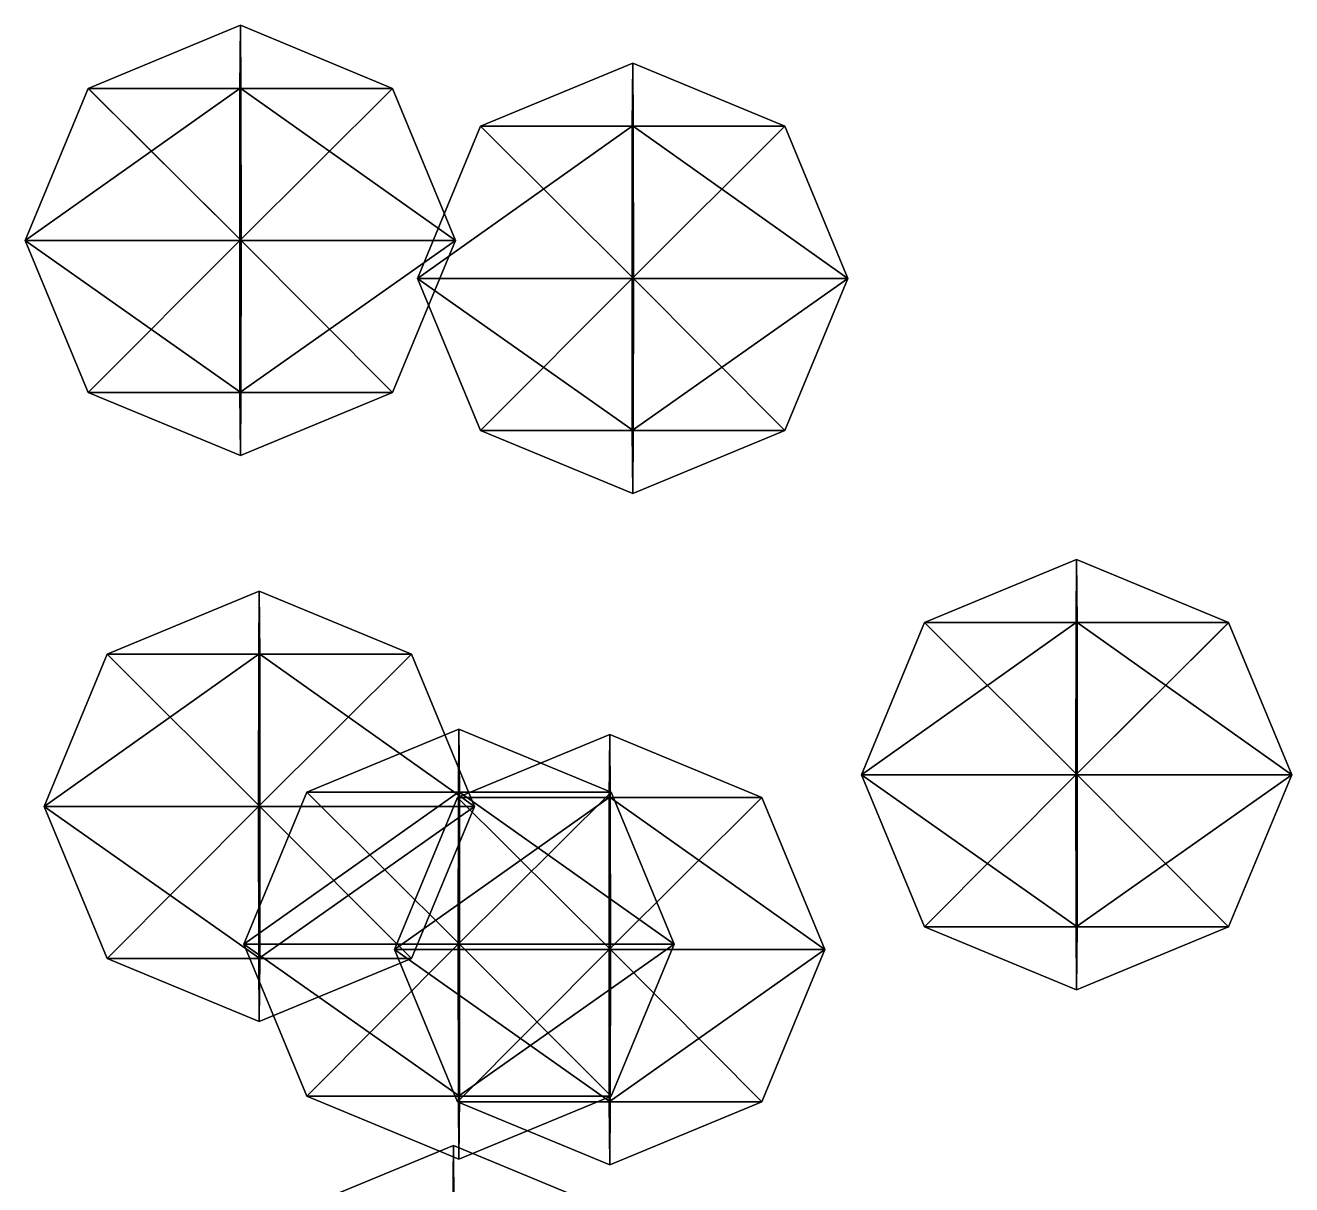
# Model space of a CAD drawing. Header units: metres. Extents: x -221 to 289, y -256 to 250.
# Drawn here: x 132.04 to 155.59, y 112.24 to 133.79 of the extents above; entities that cross this region are included whole.
import ezdxf

# ---------------------------------------------------------------- set-up
doc = ezdxf.new("R2010")
doc.units = ezdxf.units.M

msp = doc.modelspace()

# ---------------------------------------------------------------- linework, layer by layer
for p, q in [((136.04088, 133.79446, -655.589), (133.21246, 132.6229, -655.5795)), ((136.04088, 133.79446, -655.589), (136.03142, 132.6229, -658.4174)), ((136.04088, 133.79446, -655.589), (138.8693, 132.6229, -655.59845)), ((136.04088, 133.79446, -655.589), (136.05034, 132.6229, -652.76056)), ((143.33513, 133.08911, -665.3042), (140.50671, 131.91754, -665.29474)), ((143.33513, 133.08911, -665.3042), (143.32567, 131.91754, -668.1326)), ((143.33513, 133.08911, -665.3042), (146.16354, 131.91754, -665.31366)), ((143.33513, 133.08911, -665.3042), (143.34459, 131.91754, -662.47577)), ((133.21246, 132.6229, -655.5795), (132.0409, 129.79446, -655.5756)), ((136.03142, 132.6229, -658.4174), (132.0409, 129.79446, -655.5756)), ((136.05034, 132.6229, -652.76056), (133.21246, 132.6229, -655.5795)), ((133.21246, 132.6229, -655.5795), (136.03142, 132.6229, -658.4174)), ((133.21246, 132.6229, -655.5795), (136.05426, 129.79446, -651.589)), ((136.03142, 132.6229, -658.4174), (136.0275, 129.79446, -659.589)), ((138.8693, 132.6229, -655.59845), (136.0275, 129.79446, -659.589)), ((136.03142, 132.6229, -658.4174), (138.8693, 132.6229, -655.59845)), ((138.8693, 132.6229, -655.59845), (136.05034, 132.6229, -652.76056)), ((136.05034, 132.6229, -652.76056), (140.04086, 129.79446, -655.60236)), ((136.05034, 132.6229, -652.76056), (136.05426, 129.79446, -651.589)), ((138.8693, 132.6229, -655.59845), (140.04086, 129.79446, -655.60236)), ((140.50671, 131.91754, -665.29474), (139.33514, 129.08911, -665.29083)), ((143.32567, 131.91754, -668.1326), (139.33514, 129.08911, -665.29083)), ((143.34459, 131.91754, -662.47577), (140.50671, 131.91754, -665.29474)), ((140.50671, 131.91754, -665.29474), (143.32567, 131.91754, -668.1326)), ((140.50671, 131.91754, -665.29474), (143.34851, 129.08911, -661.3042)), ((143.32567, 131.91754, -668.1326), (143.32175, 129.08911, -669.3042)), ((146.16354, 131.91754, -665.31366), (143.32175, 129.08911, -669.3042)), ((143.32567, 131.91754, -668.1326), (146.16354, 131.91754, -665.31366)), ((146.16354, 131.91754, -665.31366), (143.34459, 131.91754, -662.47577)), ((143.34459, 131.91754, -662.47577), (147.33511, 129.08911, -665.31757)), ((143.34459, 131.91754, -662.47577), (143.34851, 129.08911, -661.3042)), ((146.16354, 131.91754, -665.31366), (147.33511, 129.08911, -665.31757)), ((136.05426, 129.79446, -651.589), (132.0409, 129.79446, -655.5756)), ((132.0409, 129.79446, -655.5756), (136.0275, 129.79446, -659.589)), ((132.0409, 129.79446, -655.5756), (136.05034, 126.966034, -652.76056)), ((132.0409, 129.79446, -655.5756), (133.21246, 126.966034, -655.5795)), ((136.0275, 129.79446, -659.589), (133.21246, 126.966034, -655.5795)), ((136.0275, 129.79446, -659.589), (140.04086, 129.79446, -655.60236)), ((136.0275, 129.79446, -659.589), (136.03142, 126.966034, -658.4174)), ((140.04086, 129.79446, -655.60236), (136.03142, 126.966034, -658.4174)), ((136.05426, 129.79446, -651.589), (136.05034, 126.966034, -652.76056)), ((140.04086, 129.79446, -655.60236), (136.05426, 129.79446, -651.589)), ((136.05426, 129.79446, -651.589), (138.8693, 126.966034, -655.59845)), ((140.04086, 129.79446, -655.60236), (138.8693, 126.966034, -655.59845)), ((143.34851, 129.08911, -661.3042), (139.33514, 129.08911, -665.29083)), ((139.33514, 129.08911, -665.29083), (143.32175, 129.08911, -669.3042)), ((139.33514, 129.08911, -665.29083), (143.34459, 126.26068, -662.47577)), ((139.33514, 129.08911, -665.29083), (140.50671, 126.26068, -665.29474)), ((143.32175, 129.08911, -669.3042), (140.50671, 126.26068, -665.29474)), ((143.32175, 129.08911, -669.3042), (147.33511, 129.08911, -665.31757)), ((143.32175, 129.08911, -669.3042), (143.32567, 126.26068, -668.1326)), ((147.33511, 129.08911, -665.31757), (143.32567, 126.26068, -668.1326)), ((143.34851, 129.08911, -661.3042), (143.34459, 126.26068, -662.47577)), ((147.33511, 129.08911, -665.31757), (143.34851, 129.08911, -661.3042)), ((143.34851, 129.08911, -661.3042), (146.16354, 126.26068, -665.31366)), ((147.33511, 129.08911, -665.31757), (146.16354, 126.26068, -665.31366)), ((136.05034, 126.966034, -652.76056), (133.21246, 126.966034, -655.5795)), ((133.21246, 126.966034, -655.5795), (136.03142, 126.966034, -658.4174)), ((133.21246, 126.966034, -655.5795), (136.04088, 125.794464, -655.589)), ((136.03142, 126.966034, -658.4174), (138.8693, 126.966034, -655.59845)), ((136.03142, 126.966034, -658.4174), (136.04088, 125.794464, -655.589)), ((138.8693, 126.966034, -655.59845), (136.04088, 125.794464, -655.589)), ((136.05034, 126.966034, -652.76056), (136.04088, 125.794464, -655.589)), ((138.8693, 126.966034, -655.59845), (136.05034, 126.966034, -652.76056)), ((143.34459, 126.26068, -662.47577), (140.50671, 126.26068, -665.29474)), ((140.50671, 126.26068, -665.29474), (143.32567, 126.26068, -668.1326)), ((140.50671, 126.26068, -665.29474), (143.33513, 125.08911, -665.3042)), ((143.32567, 126.26068, -668.1326), (146.16354, 126.26068, -665.31366)), ((143.32567, 126.26068, -668.1326), (143.33513, 125.08911, -665.3042)), ((146.16354, 126.26068, -665.31366), (143.33513, 125.08911, -665.3042)), ((143.34459, 126.26068, -662.47577), (143.33513, 125.08911, -665.3042)), ((146.16354, 126.26068, -665.31366), (143.34459, 126.26068, -662.47577)), ((151.58797, 123.86203, -655.1989), (148.75955, 122.69046, -655.18945)), ((151.58797, 123.86203, -655.1989), (151.5785, 122.69046, -658.02734)), ((151.58797, 123.86203, -655.1989), (154.41638, 122.69046, -655.2084)), ((151.58797, 123.86203, -655.1989), (151.59743, 122.69046, -652.3705)), ((136.39095, 123.272125, -660.51245), (133.56253, 122.100555, -660.503)), ((136.39095, 123.272125, -660.51245), (136.38148, 122.100555, -663.3409)), ((136.39095, 123.272125, -660.51245), (139.21936, 122.100555, -660.5219)), ((136.39095, 123.272125, -660.51245), (136.4004, 122.100555, -657.684)), ((148.75955, 122.69046, -655.18945), (147.58798, 119.86203, -655.18555)), ((151.5785, 122.69046, -658.02734), (147.58798, 119.86203, -655.18555)), ((151.59743, 122.69046, -652.3705), (148.75955, 122.69046, -655.18945)), ((148.75955, 122.69046, -655.18945), (151.5785, 122.69046, -658.02734)), ((148.75955, 122.69046, -655.18945), (151.60135, 119.86203, -651.1989)), ((151.5785, 122.69046, -658.02734), (151.57458, 119.86203, -659.1989)), ((154.41638, 122.69046, -655.2084), (151.57458, 119.86203, -659.1989)), ((151.5785, 122.69046, -658.02734), (154.41638, 122.69046, -655.2084)), ((154.41638, 122.69046, -655.2084), (151.59743, 122.69046, -652.3705)), ((151.59743, 122.69046, -652.3705), (155.58795, 119.86203, -655.2123)), ((151.59743, 122.69046, -652.3705), (151.60135, 119.86203, -651.1989)), ((154.41638, 122.69046, -655.2084), (155.58795, 119.86203, -655.2123)), ((133.56253, 122.100555, -660.503), (132.39096, 119.272125, -660.4991)), ((136.38148, 122.100555, -663.3409), (132.39096, 119.272125, -660.4991)), ((136.4004, 122.100555, -657.684), (133.56253, 122.100555, -660.503)), ((133.56253, 122.100555, -660.503), (136.38148, 122.100555, -663.3409)), ((133.56253, 122.100555, -660.503), (136.40433, 119.272125, -656.51245)), ((136.38148, 122.100555, -663.3409), (136.37756, 119.272125, -664.51245)), ((139.21936, 122.100555, -660.5219), (136.37756, 119.272125, -664.51245)), ((136.38148, 122.100555, -663.3409), (139.21936, 122.100555, -660.5219)), ((139.21936, 122.100555, -660.5219), (136.4004, 122.100555, -657.684)), ((136.4004, 122.100555, -657.684), (140.39093, 119.272125, -660.5258)), ((136.4004, 122.100555, -657.684), (136.40433, 119.272125, -656.51245)), ((139.21936, 122.100555, -660.5219), (140.39093, 119.272125, -660.5258)), ((140.10371, 120.71185, -645.4569), (137.2753, 119.54028, -645.44745)), ((142.90819, 120.61136, -650.14844), (140.07977, 119.43979, -650.139)), ((140.10371, 120.71185, -645.4569), (140.09425, 119.54028, -648.28534)), ((140.10371, 120.71185, -645.4569), (142.93213, 119.54028, -645.4664)), ((140.10371, 120.71185, -645.4569), (140.11317, 119.54028, -642.6285)), ((142.90819, 120.61136, -650.14844), (142.89873, 119.43979, -652.97687)), ((142.90819, 120.61136, -650.14844), (145.7366, 119.43979, -650.1579)), ((142.90819, 120.61136, -650.14844), (142.91765, 119.43979, -647.32)), ((151.60135, 119.86203, -651.1989), (147.58798, 119.86203, -655.18555)), ((147.58798, 119.86203, -655.18555), (151.57458, 119.86203, -659.1989)), ((147.58798, 119.86203, -655.18555), (151.59743, 117.0336, -652.3705)), ((147.58798, 119.86203, -655.18555), (148.75955, 117.0336, -655.18945)), ((151.57458, 119.86203, -659.1989), (148.75955, 117.0336, -655.18945)), ((151.57458, 119.86203, -659.1989), (155.58795, 119.86203, -655.2123)), ((151.57458, 119.86203, -659.1989), (151.5785, 117.0336, -658.02734)), ((155.58795, 119.86203, -655.2123), (151.5785, 117.0336, -658.02734)), ((151.60135, 119.86203, -651.1989), (151.59743, 117.0336, -652.3705)), ((155.58795, 119.86203, -655.2123), (151.60135, 119.86203, -651.1989)), ((151.60135, 119.86203, -651.1989), (154.41638, 117.0336, -655.2084)), ((155.58795, 119.86203, -655.2123), (154.41638, 117.0336, -655.2084)), ((137.2753, 119.54028, -645.44745), (136.10373, 116.71185, -645.44354)), ((140.09425, 119.54028, -648.28534), (136.10373, 116.71185, -645.44354)), ((140.11317, 119.54028, -642.6285), (137.2753, 119.54028, -645.44745)), ((137.2753, 119.54028, -645.44745), (140.09425, 119.54028, -648.28534)), ((137.2753, 119.54028, -645.44745), (140.1171, 116.71185, -641.4569)), ((140.07977, 119.43979, -650.139), (138.9082, 116.61136, -650.1351)), ((142.89873, 119.43979, -652.97687), (138.9082, 116.61136, -650.1351)), ((142.91765, 119.43979, -647.32), (140.07977, 119.43979, -650.139)), ((140.07977, 119.43979, -650.139), (142.89873, 119.43979, -652.97687)), ((140.07977, 119.43979, -650.139), (142.92157, 116.61136, -646.14844)), ((140.09425, 119.54028, -648.28534), (140.09033, 116.71185, -649.4569)), ((142.93213, 119.54028, -645.4664), (140.09033, 116.71185, -649.4569)), ((140.09425, 119.54028, -648.28534), (142.93213, 119.54028, -645.4664)), ((142.93213, 119.54028, -645.4664), (140.11317, 119.54028, -642.6285)), ((140.11317, 119.54028, -642.6285), (144.1037, 116.71185, -645.4703)), ((140.11317, 119.54028, -642.6285), (140.1171, 116.71185, -641.4569)), ((142.89873, 119.43979, -652.97687), (142.8948, 116.61136, -654.14844)), ((145.7366, 119.43979, -650.1579), (142.8948, 116.61136, -654.14844)), ((142.89873, 119.43979, -652.97687), (145.7366, 119.43979, -650.1579)), ((145.7366, 119.43979, -650.1579), (142.91765, 119.43979, -647.32)), ((142.91765, 119.43979, -647.32), (146.90817, 116.61136, -650.1618)), ((142.91765, 119.43979, -647.32), (142.92157, 116.61136, -646.14844)), ((142.93213, 119.54028, -645.4664), (144.1037, 116.71185, -645.4703)), ((145.7366, 119.43979, -650.1579), (146.90817, 116.61136, -650.1618)), ((136.40433, 119.272125, -656.51245), (132.39096, 119.272125, -660.4991)), ((132.39096, 119.272125, -660.4991), (136.37756, 119.272125, -664.51245)), ((132.39096, 119.272125, -660.4991), (136.4004, 116.443695, -657.684)), ((132.39096, 119.272125, -660.4991), (133.56253, 116.443695, -660.503)), ((136.37756, 119.272125, -664.51245), (133.56253, 116.443695, -660.503)), ((136.37756, 119.272125, -664.51245), (140.39093, 119.272125, -660.5258)), ((136.37756, 119.272125, -664.51245), (136.38148, 116.443695, -663.3409)), ((140.39093, 119.272125, -660.5258), (136.38148, 116.443695, -663.3409)), ((136.40433, 119.272125, -656.51245), (136.4004, 116.443695, -657.684)), ((140.39093, 119.272125, -660.5258), (136.40433, 119.272125, -656.51245)), ((136.40433, 119.272125, -656.51245), (139.21936, 116.443695, -660.5219)), ((140.39093, 119.272125, -660.5258), (139.21936, 116.443695, -660.5219)), ((151.59743, 117.0336, -652.3705), (148.75955, 117.0336, -655.18945)), ((148.75955, 117.0336, -655.18945), (151.5785, 117.0336, -658.02734)), ((148.75955, 117.0336, -655.18945), (151.58797, 115.86203, -655.1989)), ((151.5785, 117.0336, -658.02734), (154.41638, 117.0336, -655.2084)), ((151.5785, 117.0336, -658.02734), (151.58797, 115.86203, -655.1989)), ((154.41638, 117.0336, -655.2084), (151.58797, 115.86203, -655.1989)), ((151.59743, 117.0336, -652.3705), (151.58797, 115.86203, -655.1989)), ((154.41638, 117.0336, -655.2084), (151.59743, 117.0336, -652.3705)), ((140.1171, 116.71185, -641.4569), (136.10373, 116.71185, -645.44354)), ((136.10373, 116.71185, -645.44354), (140.09033, 116.71185, -649.4569)), ((136.10373, 116.71185, -645.44354), (140.11317, 113.88342, -642.6285)), ((136.10373, 116.71185, -645.44354), (137.2753, 113.88342, -645.44745)), ((140.09033, 116.71185, -649.4569), (137.2753, 113.88342, -645.44745)), ((142.92157, 116.61136, -646.14844), (138.9082, 116.61136, -650.1351)), ((138.9082, 116.61136, -650.1351), (142.8948, 116.61136, -654.14844)), ((138.9082, 116.61136, -650.1351), (142.91765, 113.78293, -647.32)), ((138.9082, 116.61136, -650.1351), (140.07977, 113.78293, -650.139)), ((142.8948, 116.61136, -654.14844), (140.07977, 113.78293, -650.139)), ((140.09033, 116.71185, -649.4569), (144.1037, 116.71185, -645.4703)), ((140.09033, 116.71185, -649.4569), (140.09425, 113.88342, -648.28534)), ((144.1037, 116.71185, -645.4703), (140.09425, 113.88342, -648.28534)), ((140.1171, 116.71185, -641.4569), (140.11317, 113.88342, -642.6285)), ((144.1037, 116.71185, -645.4703), (140.1171, 116.71185, -641.4569)), ((140.1171, 116.71185, -641.4569), (142.93213, 113.88342, -645.4664)), ((142.8948, 116.61136, -654.14844), (146.90817, 116.61136, -650.1618)), ((142.8948, 116.61136, -654.14844), (142.89873, 113.78293, -652.97687)), ((146.90817, 116.61136, -650.1618), (142.89873, 113.78293, -652.97687)), ((142.92157, 116.61136, -646.14844), (142.91765, 113.78293, -647.32)), ((146.90817, 116.61136, -650.1618), (142.92157, 116.61136, -646.14844)), ((142.92157, 116.61136, -646.14844), (145.7366, 113.78293, -650.1579)), ((144.1037, 116.71185, -645.4703), (142.93213, 113.88342, -645.4664)), ((146.90817, 116.61136, -650.1618), (145.7366, 113.78293, -650.1579)), ((136.4004, 116.443695, -657.684), (133.56253, 116.443695, -660.503)), ((133.56253, 116.443695, -660.503), (136.38148, 116.443695, -663.3409)), ((133.56253, 116.443695, -660.503), (136.39095, 115.272125, -660.51245)), ((136.38148, 116.443695, -663.3409), (139.21936, 116.443695, -660.5219)), ((136.38148, 116.443695, -663.3409), (136.39095, 115.272125, -660.51245)), ((139.21936, 116.443695, -660.5219), (136.39095, 115.272125, -660.51245)), ((136.4004, 116.443695, -657.684), (136.39095, 115.272125, -660.51245)), ((139.21936, 116.443695, -660.5219), (136.4004, 116.443695, -657.684)), ((140.11317, 113.88342, -642.6285), (137.2753, 113.88342, -645.44745)), ((137.2753, 113.88342, -645.44745), (140.09425, 113.88342, -648.28534)), ((137.2753, 113.88342, -645.44745), (140.10371, 112.71185, -645.4569)), ((142.91765, 113.78293, -647.32), (140.07977, 113.78293, -650.139)), ((140.07977, 113.78293, -650.139), (142.89873, 113.78293, -652.97687)), ((140.07977, 113.78293, -650.139), (142.90819, 112.61136, -650.14844)), ((140.09425, 113.88342, -648.28534), (142.93213, 113.88342, -645.4664)), ((140.09425, 113.88342, -648.28534), (140.10371, 112.71185, -645.4569)), ((142.93213, 113.88342, -645.4664), (140.10371, 112.71185, -645.4569)), ((140.11317, 113.88342, -642.6285), (140.10371, 112.71185, -645.4569)), ((142.93213, 113.88342, -645.4664), (140.11317, 113.88342, -642.6285)), ((142.89873, 113.78293, -652.97687), (145.7366, 113.78293, -650.1579)), ((142.89873, 113.78293, -652.97687), (142.90819, 112.61136, -650.14844)), ((145.7366, 113.78293, -650.1579), (142.90819, 112.61136, -650.14844)), ((142.91765, 113.78293, -647.32), (142.90819, 112.61136, -650.14844)), ((145.7366, 113.78293, -650.1579), (142.91765, 113.78293, -647.32)), ((140.00105, 112.96646, -637.55865), (137.17264, 111.79489, -637.5492)), ((140.00105, 112.96646, -637.55865), (139.9916, 111.79489, -640.3871)), ((140.00105, 112.96646, -637.55865), (142.82947, 111.79489, -637.5681)), ((140.00105, 112.96646, -637.55865), (140.01051, 111.79489, -634.7302))]:
    msp.add_line(p, q)
for points in [[(136.05034, 132.6229, -652.76056), (136.04088, 133.79446, -655.589), (133.21246, 132.6229, -655.5795), (133.21257, 132.623, -655.5794)], [(133.21246, 132.6229, -655.5795), (136.04088, 133.79446, -655.589), (136.03142, 132.6229, -658.4174), (136.03152, 132.623, -658.4173)], [(136.03142, 132.6229, -658.4174), (136.04088, 133.79446, -655.589), (138.8693, 132.6229, -655.59845), (138.8694, 132.623, -655.5983)], [(138.8693, 132.6229, -655.59845), (136.04088, 133.79446, -655.589), (136.05034, 132.6229, -652.76056), (136.05045, 132.623, -652.76044)], [(143.34459, 131.91754, -662.47577), (143.33513, 133.08911, -665.3042), (140.50671, 131.91754, -665.29474), (140.50682, 131.91765, -665.2946)], [(140.50671, 131.91754, -665.29474), (143.33513, 133.08911, -665.3042), (143.32567, 131.91754, -668.1326), (143.32578, 131.91765, -668.1325)], [(143.32567, 131.91754, -668.1326), (143.33513, 133.08911, -665.3042), (146.16354, 131.91754, -665.31366), (146.16365, 131.91765, -665.31354)], [(146.16354, 131.91754, -665.31366), (143.33513, 133.08911, -665.3042), (143.34459, 131.91754, -662.47577), (143.3447, 131.91765, -662.47565)], [(132.0409, 129.79446, -655.5756), (133.21246, 132.6229, -655.5795), (136.03142, 132.6229, -658.4174), (136.03152, 132.623, -658.4173)], [(136.05426, 129.79446, -651.589), (133.21246, 132.6229, -655.5795), (132.0409, 129.79446, -655.5756), (132.041, 129.79457, -655.5755)], [(132.0409, 129.79446, -655.5756), (136.03142, 132.6229, -658.4174), (136.0275, 129.79446, -659.589), (136.0276, 129.79457, -659.58887)], [(136.05426, 129.79446, -651.589), (136.05034, 132.6229, -652.76056), (133.21246, 132.6229, -655.5795), (133.21257, 132.623, -655.5794)], [(136.0275, 129.79446, -659.589), (136.03142, 132.6229, -658.4174), (138.8693, 132.6229, -655.59845), (138.8694, 132.623, -655.5983)], [(136.0275, 129.79446, -659.589), (138.8693, 132.6229, -655.59845), (140.04086, 129.79446, -655.60236), (140.04097, 129.79457, -655.60223)], [(140.04086, 129.79446, -655.60236), (138.8693, 132.6229, -655.59845), (136.05034, 132.6229, -652.76056), (136.05045, 132.623, -652.76044)], [(140.04086, 129.79446, -655.60236), (136.05034, 132.6229, -652.76056), (136.05426, 129.79446, -651.589), (136.05437, 129.79457, -651.58887)], [(139.33514, 129.08911, -665.29083), (140.50671, 131.91754, -665.29474), (143.32567, 131.91754, -668.1326), (143.32578, 131.91765, -668.1325)], [(143.34851, 129.08911, -661.3042), (140.50671, 131.91754, -665.29474), (139.33514, 129.08911, -665.29083), (139.33525, 129.08922, -665.2907)], [(139.33514, 129.08911, -665.29083), (143.32567, 131.91754, -668.1326), (143.32175, 129.08911, -669.3042), (143.32185, 129.08922, -669.3041)], [(143.34851, 129.08911, -661.3042), (143.34459, 131.91754, -662.47577), (140.50671, 131.91754, -665.29474), (140.50682, 131.91765, -665.2946)], [(143.32175, 129.08911, -669.3042), (143.32567, 131.91754, -668.1326), (146.16354, 131.91754, -665.31366), (146.16365, 131.91765, -665.31354)], [(143.32175, 129.08911, -669.3042), (146.16354, 131.91754, -665.31366), (147.33511, 129.08911, -665.31757), (147.33522, 129.08922, -665.31744)], [(147.33511, 129.08911, -665.31757), (146.16354, 131.91754, -665.31366), (143.34459, 131.91754, -662.47577), (143.3447, 131.91765, -662.47565)], [(147.33511, 129.08911, -665.31757), (143.34459, 131.91754, -662.47577), (143.34851, 129.08911, -661.3042), (143.34862, 129.08922, -661.3041)], [(136.0275, 129.79446, -659.589), (136.0275, 129.79446, -659.589), (132.0409, 129.79446, -655.5756), (132.041, 129.79457, -655.5755)], [(136.05034, 126.966034, -652.76056), (136.05426, 129.79446, -651.589), (132.0409, 129.79446, -655.5756), (132.041, 129.79457, -655.5755)], [(133.21246, 126.966034, -655.5795), (132.0409, 129.79446, -655.5756), (136.0275, 129.79446, -659.589), (136.0276, 129.79457, -659.58887)], [(136.05034, 126.966034, -652.76056), (132.0409, 129.79446, -655.5756), (133.21246, 126.966034, -655.5795), (133.21257, 126.96613, -655.5794)], [(133.21246, 126.966034, -655.5795), (136.0275, 129.79446, -659.589), (136.03142, 126.966034, -658.4174), (136.03152, 126.96613, -658.4173)], [(136.03142, 126.966034, -658.4174), (136.0275, 129.79446, -659.589), (140.04086, 129.79446, -655.60236), (140.04097, 129.79457, -655.60223)], [(136.03142, 126.966034, -658.4174), (140.04086, 129.79446, -655.60236), (138.8693, 126.966034, -655.59845), (138.8694, 126.96613, -655.5983)], [(138.8693, 126.966034, -655.59845), (136.05426, 129.79446, -651.589), (136.05034, 126.966034, -652.76056), (136.05045, 126.96613, -652.76044)], [(138.8693, 126.966034, -655.59845), (140.04086, 129.79446, -655.60236), (136.05426, 129.79446, -651.589), (136.05437, 129.79457, -651.58887)], [(143.32175, 129.08911, -669.3042), (143.32175, 129.08911, -669.3042), (139.33514, 129.08911, -665.29083), (139.33525, 129.08922, -665.2907)], [(143.34459, 126.26068, -662.47577), (143.34851, 129.08911, -661.3042), (139.33514, 129.08911, -665.29083), (139.33525, 129.08922, -665.2907)], [(140.50671, 126.26068, -665.29474), (139.33514, 129.08911, -665.29083), (143.32175, 129.08911, -669.3042), (143.32185, 129.08922, -669.3041)], [(143.34459, 126.26068, -662.47577), (139.33514, 129.08911, -665.29083), (140.50671, 126.26068, -665.29474), (140.50682, 126.26078, -665.2946)], [(140.50671, 126.26068, -665.29474), (143.32175, 129.08911, -669.3042), (143.32567, 126.26068, -668.1326), (143.32578, 126.26078, -668.1325)], [(143.32567, 126.26068, -668.1326), (143.32175, 129.08911, -669.3042), (147.33511, 129.08911, -665.31757), (147.33522, 129.08922, -665.31744)], [(143.32567, 126.26068, -668.1326), (147.33511, 129.08911, -665.31757), (146.16354, 126.26068, -665.31366), (146.16365, 126.26078, -665.31354)], [(146.16354, 126.26068, -665.31366), (143.34851, 129.08911, -661.3042), (143.34459, 126.26068, -662.47577), (143.3447, 126.26078, -662.47565)], [(146.16354, 126.26068, -665.31366), (147.33511, 129.08911, -665.31757), (143.34851, 129.08911, -661.3042), (143.34862, 129.08922, -661.3041)], [(136.03142, 126.966034, -658.4174), (136.03142, 126.966034, -658.4174), (133.21246, 126.966034, -655.5795), (133.21257, 126.96613, -655.5794)], [(136.04088, 125.794464, -655.589), (136.05034, 126.966034, -652.76056), (133.21246, 126.966034, -655.5795), (133.21257, 126.96613, -655.5794)], [(136.04088, 125.794464, -655.589), (133.21246, 126.966034, -655.5795), (136.03142, 126.966034, -658.4174), (136.03152, 126.96613, -658.4173)], [(136.04088, 125.794464, -655.589), (136.03142, 126.966034, -658.4174), (138.8693, 126.966034, -655.59845), (138.8694, 126.96613, -655.5983)], [(136.04088, 125.794464, -655.589), (138.8693, 126.966034, -655.59845), (136.05034, 126.966034, -652.76056), (136.05045, 126.96613, -652.76044)], [(143.32567, 126.26068, -668.1326), (143.32567, 126.26068, -668.1326), (140.50671, 126.26068, -665.29474), (140.50682, 126.26078, -665.2946)], [(143.33513, 125.08911, -665.3042), (143.34459, 126.26068, -662.47577), (140.50671, 126.26068, -665.29474), (140.50682, 126.26078, -665.2946)], [(143.33513, 125.08911, -665.3042), (140.50671, 126.26068, -665.29474), (143.32567, 126.26068, -668.1326), (143.32578, 126.26078, -668.1325)], [(143.33513, 125.08911, -665.3042), (143.32567, 126.26068, -668.1326), (146.16354, 126.26068, -665.31366), (146.16365, 126.26078, -665.31354)], [(143.33513, 125.08911, -665.3042), (146.16354, 126.26068, -665.31366), (143.34459, 126.26068, -662.47577), (143.3447, 126.26078, -662.47565)], [(151.59743, 122.69046, -652.3705), (151.58797, 123.86203, -655.1989), (148.75955, 122.69046, -655.18945), (148.75966, 122.69056, -655.18933)], [(148.75955, 122.69046, -655.18945), (151.58797, 123.86203, -655.1989), (151.5785, 122.69046, -658.02734), (151.57861, 122.69056, -658.0272)], [(151.5785, 122.69046, -658.02734), (151.58797, 123.86203, -655.1989), (154.41638, 122.69046, -655.2084), (154.41649, 122.69056, -655.20825)], [(154.41638, 122.69046, -655.2084), (151.58797, 123.86203, -655.1989), (151.59743, 122.69046, -652.3705), (151.59753, 122.69056, -652.37036)], [(136.4004, 122.100555, -657.684), (136.39095, 123.272125, -660.51245), (133.56253, 122.100555, -660.503), (133.56264, 122.100655, -660.50287)], [(133.56253, 122.100555, -660.503), (136.39095, 123.272125, -660.51245), (136.38148, 122.100555, -663.3409), (136.38159, 122.100655, -663.34076)], [(136.38148, 122.100555, -663.3409), (136.39095, 123.272125, -660.51245), (139.21936, 122.100555, -660.5219), (139.21947, 122.100655, -660.5218)], [(139.21936, 122.100555, -660.5219), (136.39095, 123.272125, -660.51245), (136.4004, 122.100555, -657.684), (136.40051, 122.100655, -657.6839)], [(147.58798, 119.86203, -655.18555), (148.75955, 122.69046, -655.18945), (151.5785, 122.69046, -658.02734), (151.57861, 122.69056, -658.0272)], [(151.60135, 119.86203, -651.1989), (148.75955, 122.69046, -655.18945), (147.58798, 119.86203, -655.18555), (147.58809, 119.86213, -655.1854)], [(147.58798, 119.86203, -655.18555), (151.5785, 122.69046, -658.02734), (151.57458, 119.86203, -659.1989), (151.57469, 119.86213, -659.1988)], [(151.60135, 119.86203, -651.1989), (151.59743, 122.69046, -652.3705), (148.75955, 122.69046, -655.18945), (148.75966, 122.69056, -655.18933)], [(151.57458, 119.86203, -659.1989), (151.5785, 122.69046, -658.02734), (154.41638, 122.69046, -655.2084), (154.41649, 122.69056, -655.20825)], [(151.57458, 119.86203, -659.1989), (154.41638, 122.69046, -655.2084), (155.58795, 119.86203, -655.2123), (155.58806, 119.86213, -655.21216)], [(155.58795, 119.86203, -655.2123), (154.41638, 122.69046, -655.2084), (151.59743, 122.69046, -652.3705), (151.59753, 122.69056, -652.37036)], [(155.58795, 119.86203, -655.2123), (151.59743, 122.69046, -652.3705), (151.60135, 119.86203, -651.1989), (151.60146, 119.86213, -651.1988)], [(132.39096, 119.272125, -660.4991), (133.56253, 122.100555, -660.503), (136.38148, 122.100555, -663.3409), (136.38159, 122.100655, -663.34076)], [(136.40433, 119.272125, -656.51245), (133.56253, 122.100555, -660.503), (132.39096, 119.272125, -660.4991), (132.39107, 119.272224, -660.49896)], [(132.39096, 119.272125, -660.4991), (136.38148, 122.100555, -663.3409), (136.37756, 119.272125, -664.51245), (136.37767, 119.272224, -664.5123)], [(136.40433, 119.272125, -656.51245), (136.4004, 122.100555, -657.684), (133.56253, 122.100555, -660.503), (133.56264, 122.100655, -660.50287)], [(136.37756, 119.272125, -664.51245), (136.38148, 122.100555, -663.3409), (139.21936, 122.100555, -660.5219), (139.21947, 122.100655, -660.5218)], [(136.37756, 119.272125, -664.51245), (139.21936, 122.100555, -660.5219), (140.39093, 119.272125, -660.5258), (140.39104, 119.272224, -660.5257)], [(140.39093, 119.272125, -660.5258), (139.21936, 122.100555, -660.5219), (136.4004, 122.100555, -657.684), (136.40051, 122.100655, -657.6839)], [(140.39093, 119.272125, -660.5258), (136.4004, 122.100555, -657.684), (136.40433, 119.272125, -656.51245), (136.40443, 119.272224, -656.5123)], [(140.11317, 119.54028, -642.6285), (140.10371, 120.71185, -645.4569), (137.2753, 119.54028, -645.44745), (137.2754, 119.54038, -645.4473)], [(137.2753, 119.54028, -645.44745), (140.10371, 120.71185, -645.4569), (140.09425, 119.54028, -648.28534), (140.09436, 119.54038, -648.2852)], [(142.91765, 119.43979, -647.32), (142.90819, 120.61136, -650.14844), (140.07977, 119.43979, -650.139), (140.07988, 119.43989, -650.13885)], [(140.07977, 119.43979, -650.139), (142.90819, 120.61136, -650.14844), (142.89873, 119.43979, -652.97687), (142.89883, 119.43989, -652.97675)], [(140.09425, 119.54028, -648.28534), (140.10371, 120.71185, -645.4569), (142.93213, 119.54028, -645.4664), (142.93224, 119.54038, -645.46625)], [(142.93213, 119.54028, -645.4664), (140.10371, 120.71185, -645.4569), (140.11317, 119.54028, -642.6285), (140.11328, 119.54038, -642.62836)], [(142.89873, 119.43979, -652.97687), (142.90819, 120.61136, -650.14844), (145.7366, 119.43979, -650.1579), (145.73671, 119.43989, -650.1578)], [(145.7366, 119.43979, -650.1579), (142.90819, 120.61136, -650.14844), (142.91765, 119.43979, -647.32), (142.91776, 119.43989, -647.3199)], [(151.57458, 119.86203, -659.1989), (151.57458, 119.86203, -659.1989), (147.58798, 119.86203, -655.18555), (147.58809, 119.86213, -655.1854)], [(151.59743, 117.0336, -652.3705), (151.60135, 119.86203, -651.1989), (147.58798, 119.86203, -655.18555), (147.58809, 119.86213, -655.1854)], [(148.75955, 117.0336, -655.18945), (147.58798, 119.86203, -655.18555), (151.57458, 119.86203, -659.1989), (151.57469, 119.86213, -659.1988)], [(151.59743, 117.0336, -652.3705), (147.58798, 119.86203, -655.18555), (148.75955, 117.0336, -655.18945), (148.75966, 117.0337, -655.18933)], [(148.75955, 117.0336, -655.18945), (151.57458, 119.86203, -659.1989), (151.5785, 117.0336, -658.02734), (151.57861, 117.0337, -658.0272)], [(151.5785, 117.0336, -658.02734), (151.57458, 119.86203, -659.1989), (155.58795, 119.86203, -655.2123), (155.58806, 119.86213, -655.21216)], [(151.5785, 117.0336, -658.02734), (155.58795, 119.86203, -655.2123), (154.41638, 117.0336, -655.2084), (154.41649, 117.0337, -655.20825)], [(154.41638, 117.0336, -655.2084), (151.60135, 119.86203, -651.1989), (151.59743, 117.0336, -652.3705), (151.59753, 117.0337, -652.37036)], [(154.41638, 117.0336, -655.2084), (155.58795, 119.86203, -655.2123), (151.60135, 119.86203, -651.1989), (151.60146, 119.86213, -651.1988)], [(136.10373, 116.71185, -645.44354), (137.2753, 119.54028, -645.44745), (140.09425, 119.54028, -648.28534), (140.09436, 119.54038, -648.2852)], [(140.1171, 116.71185, -641.4569), (137.2753, 119.54028, -645.44745), (136.10373, 116.71185, -645.44354), (136.10384, 116.71195, -645.4434)], [(136.10373, 116.71185, -645.44354), (140.09425, 119.54028, -648.28534), (140.09033, 116.71185, -649.4569), (140.09044, 116.71195, -649.4568)], [(140.1171, 116.71185, -641.4569), (140.11317, 119.54028, -642.6285), (137.2753, 119.54028, -645.44745), (137.2754, 119.54038, -645.4473)], [(138.9082, 116.61136, -650.1351), (140.07977, 119.43979, -650.139), (142.89873, 119.43979, -652.97687), (142.89883, 119.43989, -652.97675)], [(142.92157, 116.61136, -646.14844), (140.07977, 119.43979, -650.139), (138.9082, 116.61136, -650.1351), (138.90831, 116.61146, -650.13495)], [(138.9082, 116.61136, -650.1351), (142.89873, 119.43979, -652.97687), (142.8948, 116.61136, -654.14844), (142.89491, 116.61146, -654.1483)], [(142.92157, 116.61136, -646.14844), (142.91765, 119.43979, -647.32), (140.07977, 119.43979, -650.139), (140.07988, 119.43989, -650.13885)], [(140.09033, 116.71185, -649.4569), (140.09425, 119.54028, -648.28534), (142.93213, 119.54028, -645.4664), (142.93224, 119.54038, -645.46625)], [(140.09033, 116.71185, -649.4569), (142.93213, 119.54028, -645.4664), (144.1037, 116.71185, -645.4703), (144.1038, 116.71195, -645.47015)], [(144.1037, 116.71185, -645.4703), (142.93213, 119.54028, -645.4664), (140.11317, 119.54028, -642.6285), (140.11328, 119.54038, -642.62836)], [(144.1037, 116.71185, -645.4703), (140.11317, 119.54028, -642.6285), (140.1171, 116.71185, -641.4569), (140.1172, 116.71195, -641.4568)], [(142.8948, 116.61136, -654.14844), (142.89873, 119.43979, -652.97687), (145.7366, 119.43979, -650.1579), (145.73671, 119.43989, -650.1578)], [(142.8948, 116.61136, -654.14844), (145.7366, 119.43979, -650.1579), (146.90817, 116.61136, -650.1618), (146.90828, 116.61146, -650.1617)], [(146.90817, 116.61136, -650.1618), (145.7366, 119.43979, -650.1579), (142.91765, 119.43979, -647.32), (142.91776, 119.43989, -647.3199)], [(146.90817, 116.61136, -650.1618), (142.91765, 119.43979, -647.32), (142.92157, 116.61136, -646.14844), (142.92168, 116.61146, -646.1483)], [(136.37756, 119.272125, -664.51245), (136.37756, 119.272125, -664.51245), (132.39096, 119.272125, -660.4991), (132.39107, 119.272224, -660.49896)], [(136.4004, 116.443695, -657.684), (136.40433, 119.272125, -656.51245), (132.39096, 119.272125, -660.4991), (132.39107, 119.272224, -660.49896)], [(133.56253, 116.443695, -660.503), (132.39096, 119.272125, -660.4991), (136.37756, 119.272125, -664.51245), (136.37767, 119.272224, -664.5123)], [(136.4004, 116.443695, -657.684), (132.39096, 119.272125, -660.4991), (133.56253, 116.443695, -660.503), (133.56264, 116.443794, -660.50287)], [(133.56253, 116.443695, -660.503), (136.37756, 119.272125, -664.51245), (136.38148, 116.443695, -663.3409), (136.38159, 116.443794, -663.34076)], [(136.38148, 116.443695, -663.3409), (136.37756, 119.272125, -664.51245), (140.39093, 119.272125, -660.5258), (140.39104, 119.272224, -660.5257)], [(136.38148, 116.443695, -663.3409), (140.39093, 119.272125, -660.5258), (139.21936, 116.443695, -660.5219), (139.21947, 116.443794, -660.5218)], [(139.21936, 116.443695, -660.5219), (136.40433, 119.272125, -656.51245), (136.4004, 116.443695, -657.684), (136.40051, 116.443794, -657.6839)], [(139.21936, 116.443695, -660.5219), (140.39093, 119.272125, -660.5258), (136.40433, 119.272125, -656.51245), (136.40443, 119.272224, -656.5123)], [(151.5785, 117.0336, -658.02734), (151.5785, 117.0336, -658.02734), (148.75955, 117.0336, -655.18945), (148.75966, 117.0337, -655.18933)], [(151.58797, 115.86203, -655.1989), (151.59743, 117.0336, -652.3705), (148.75955, 117.0336, -655.18945), (148.75966, 117.0337, -655.18933)], [(151.58797, 115.86203, -655.1989), (148.75955, 117.0336, -655.18945), (151.5785, 117.0336, -658.02734), (151.57861, 117.0337, -658.0272)], [(151.58797, 115.86203, -655.1989), (151.5785, 117.0336, -658.02734), (154.41638, 117.0336, -655.2084), (154.41649, 117.0337, -655.20825)], [(151.58797, 115.86203, -655.1989), (154.41638, 117.0336, -655.2084), (151.59743, 117.0336, -652.3705), (151.59753, 117.0337, -652.37036)], [(140.09033, 116.71185, -649.4569), (140.09033, 116.71185, -649.4569), (136.10373, 116.71185, -645.44354), (136.10384, 116.71195, -645.4434)], [(140.11317, 113.88342, -642.6285), (140.1171, 116.71185, -641.4569), (136.10373, 116.71185, -645.44354), (136.10384, 116.71195, -645.4434)], [(137.2753, 113.88342, -645.44745), (136.10373, 116.71185, -645.44354), (140.09033, 116.71185, -649.4569), (140.09044, 116.71195, -649.4568)], [(140.11317, 113.88342, -642.6285), (136.10373, 116.71185, -645.44354), (137.2753, 113.88342, -645.44745), (137.2754, 113.88352, -645.4473)], [(137.2753, 113.88342, -645.44745), (140.09033, 116.71185, -649.4569), (140.09425, 113.88342, -648.28534), (140.09436, 113.88352, -648.2852)], [(142.8948, 116.61136, -654.14844), (142.8948, 116.61136, -654.14844), (138.9082, 116.61136, -650.1351), (138.90831, 116.61146, -650.13495)], [(142.91765, 113.78293, -647.32), (142.92157, 116.61136, -646.14844), (138.9082, 116.61136, -650.1351), (138.90831, 116.61146, -650.13495)], [(140.07977, 113.78293, -650.139), (138.9082, 116.61136, -650.1351), (142.8948, 116.61136, -654.14844), (142.89491, 116.61146, -654.1483)], [(142.91765, 113.78293, -647.32), (138.9082, 116.61136, -650.1351), (140.07977, 113.78293, -650.139), (140.07988, 113.78303, -650.13885)], [(140.07977, 113.78293, -650.139), (142.8948, 116.61136, -654.14844), (142.89873, 113.78293, -652.97687), (142.89883, 113.78303, -652.97675)], [(140.09425, 113.88342, -648.28534), (140.09033, 116.71185, -649.4569), (144.1037, 116.71185, -645.4703), (144.1038, 116.71195, -645.47015)], [(140.09425, 113.88342, -648.28534), (144.1037, 116.71185, -645.4703), (142.93213, 113.88342, -645.4664), (142.93224, 113.88352, -645.46625)], [(142.93213, 113.88342, -645.4664), (140.1171, 116.71185, -641.4569), (140.11317, 113.88342, -642.6285), (140.11328, 113.88352, -642.62836)], [(142.93213, 113.88342, -645.4664), (144.1037, 116.71185, -645.4703), (140.1171, 116.71185, -641.4569), (140.1172, 116.71195, -641.4568)], [(142.89873, 113.78293, -652.97687), (142.8948, 116.61136, -654.14844), (146.90817, 116.61136, -650.1618), (146.90828, 116.61146, -650.1617)], [(142.89873, 113.78293, -652.97687), (146.90817, 116.61136, -650.1618), (145.7366, 113.78293, -650.1579), (145.73671, 113.78303, -650.1578)], [(145.7366, 113.78293, -650.1579), (142.92157, 116.61136, -646.14844), (142.91765, 113.78293, -647.32), (142.91776, 113.78303, -647.3199)], [(145.7366, 113.78293, -650.1579), (146.90817, 116.61136, -650.1618), (142.92157, 116.61136, -646.14844), (142.92168, 116.61146, -646.1483)], [(136.38148, 116.443695, -663.3409), (136.38148, 116.443695, -663.3409), (133.56253, 116.443695, -660.503), (133.56264, 116.443794, -660.50287)], [(136.39095, 115.272125, -660.51245), (136.4004, 116.443695, -657.684), (133.56253, 116.443695, -660.503), (133.56264, 116.443794, -660.50287)], [(136.39095, 115.272125, -660.51245), (133.56253, 116.443695, -660.503), (136.38148, 116.443695, -663.3409), (136.38159, 116.443794, -663.34076)], [(136.39095, 115.272125, -660.51245), (136.38148, 116.443695, -663.3409), (139.21936, 116.443695, -660.5219), (139.21947, 116.443794, -660.5218)], [(136.39095, 115.272125, -660.51245), (139.21936, 116.443695, -660.5219), (136.4004, 116.443695, -657.684), (136.40051, 116.443794, -657.6839)], [(140.09425, 113.88342, -648.28534), (140.09425, 113.88342, -648.28534), (137.2753, 113.88342, -645.44745), (137.2754, 113.88352, -645.4473)], [(140.10371, 112.71185, -645.4569), (140.11317, 113.88342, -642.6285), (137.2753, 113.88342, -645.44745), (137.2754, 113.88352, -645.4473)], [(140.10371, 112.71185, -645.4569), (137.2753, 113.88342, -645.44745), (140.09425, 113.88342, -648.28534), (140.09436, 113.88352, -648.2852)], [(142.89873, 113.78293, -652.97687), (142.89873, 113.78293, -652.97687), (140.07977, 113.78293, -650.139), (140.07988, 113.78303, -650.13885)], [(142.90819, 112.61136, -650.14844), (142.91765, 113.78293, -647.32), (140.07977, 113.78293, -650.139), (140.07988, 113.78303, -650.13885)], [(142.90819, 112.61136, -650.14844), (140.07977, 113.78293, -650.139), (142.89873, 113.78293, -652.97687), (142.89883, 113.78303, -652.97675)], [(140.10371, 112.71185, -645.4569), (140.09425, 113.88342, -648.28534), (142.93213, 113.88342, -645.4664), (142.93224, 113.88352, -645.46625)], [(140.10371, 112.71185, -645.4569), (142.93213, 113.88342, -645.4664), (140.11317, 113.88342, -642.6285), (140.11328, 113.88352, -642.62836)], [(142.90819, 112.61136, -650.14844), (142.89873, 113.78293, -652.97687), (145.7366, 113.78293, -650.1579), (145.73671, 113.78303, -650.1578)], [(142.90819, 112.61136, -650.14844), (145.7366, 113.78293, -650.1579), (142.91765, 113.78293, -647.32), (142.91776, 113.78303, -647.3199)], [(140.01051, 111.79489, -634.7302), (140.00105, 112.96646, -637.55865), (137.17264, 111.79489, -637.5492), (137.17274, 111.79499, -637.5491)], [(137.17264, 111.79489, -637.5492), (140.00105, 112.96646, -637.55865), (139.9916, 111.79489, -640.3871), (139.9917, 111.79499, -640.38696)], [(139.9916, 111.79489, -640.3871), (140.00105, 112.96646, -637.55865), (142.82947, 111.79489, -637.5681), (142.82957, 111.79499, -637.568)], [(142.82947, 111.79489, -637.5681), (140.00105, 112.96646, -637.55865), (140.01051, 111.79489, -634.7302), (140.01062, 111.79499, -634.7301)]]:
    msp.add_3dface(points)

doc.saveas('drawing.dxf')
